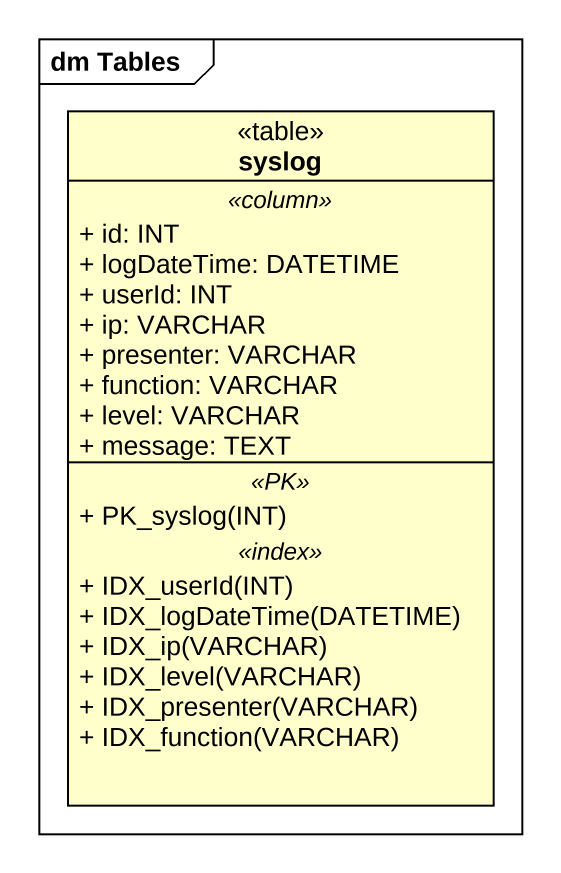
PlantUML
@startuml
mainframe dm Tables
hide circle
hide empty members
skinparam classAttributeIconSize 0
class syslog <<table>> {
  .. <<column>> ..
  + id: INT
  + logDateTime: DATETIME
  + userId: INT
  + ip: VARCHAR
  + presenter: VARCHAR
  + function: VARCHAR
  + level: VARCHAR
  + message: TEXT
  .. <<PK>> ..
  + PK_syslog(INT)
  .. <<index>> ..
  + IDX_userId(INT)
  + IDX_logDateTime(DATETIME)
  + IDX_ip(VARCHAR)
  + IDX_level(VARCHAR)
  + IDX_presenter(VARCHAR)
  + IDX_function(VARCHAR)
}
@enduml
